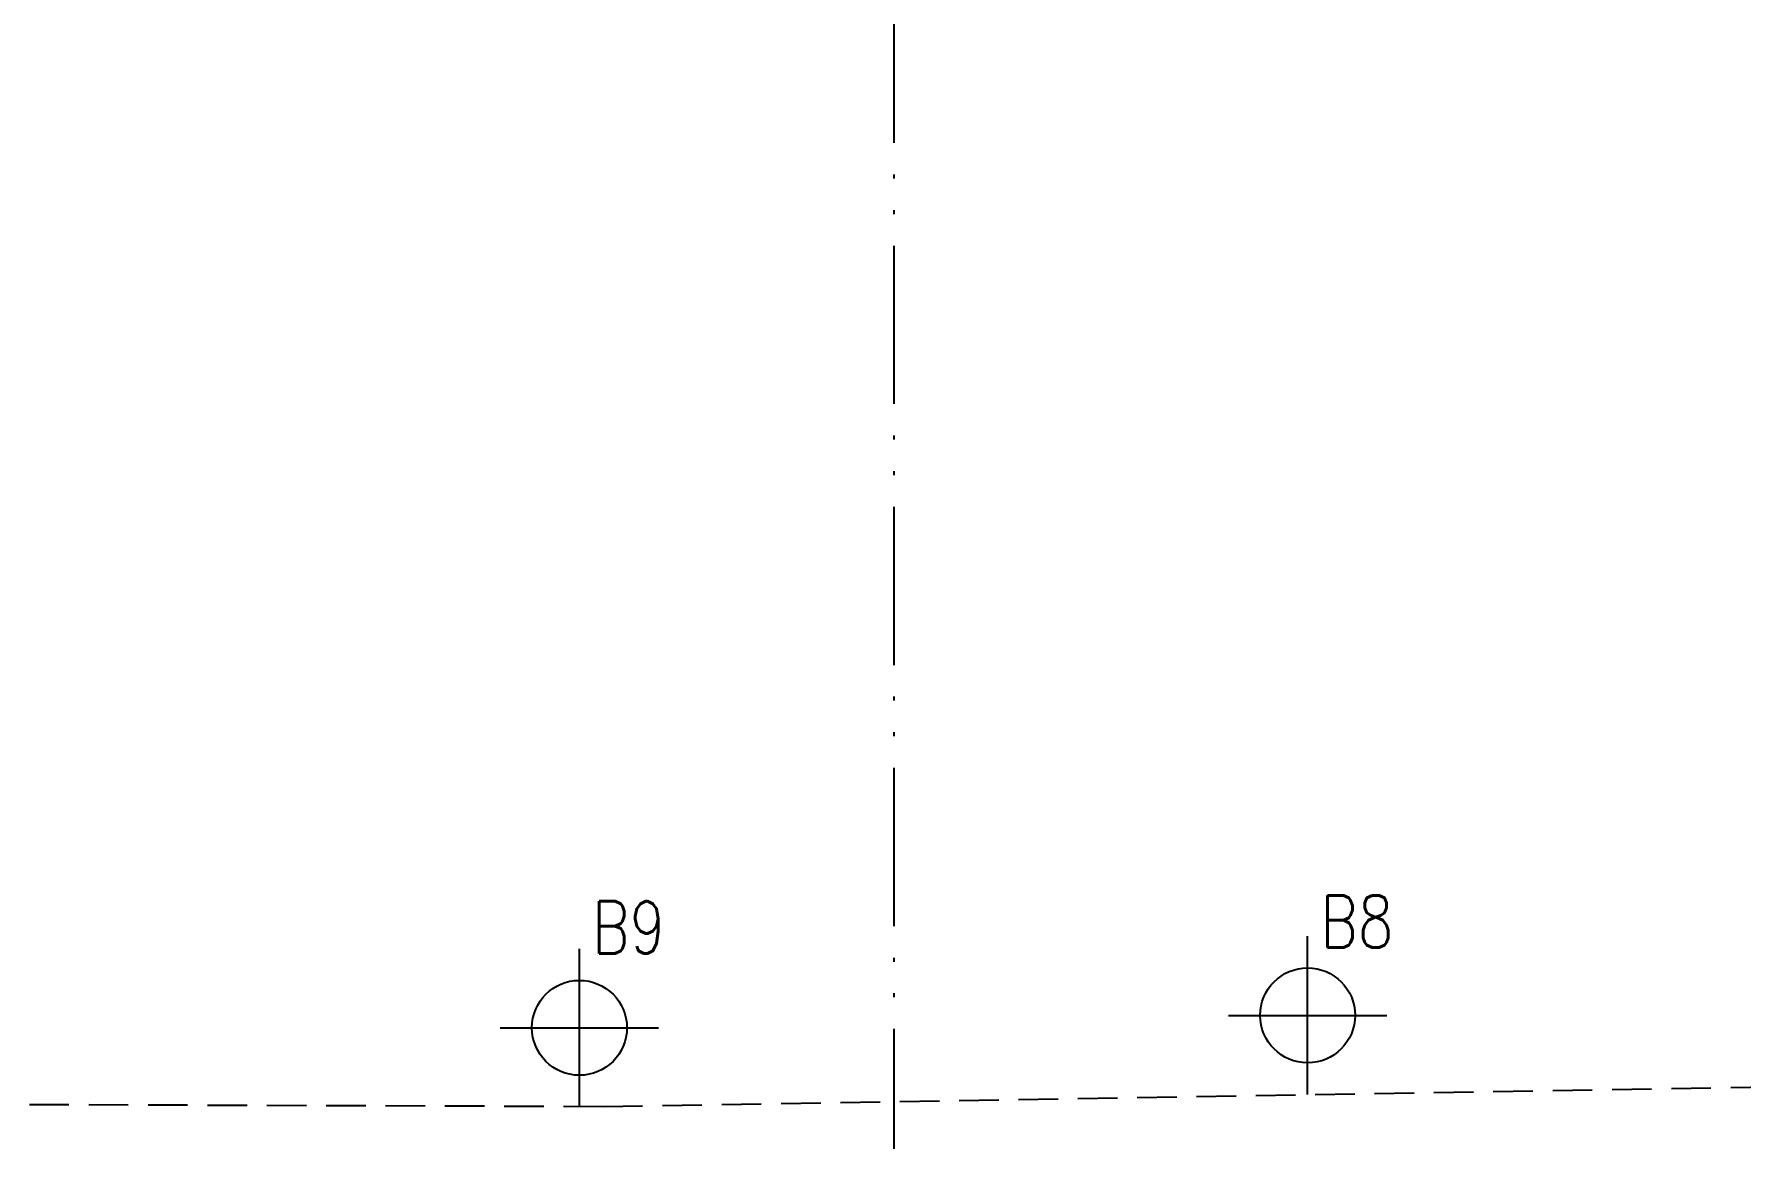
# Model space of a CAD drawing. Extents: x -15987 to 10953, y -16747 to -1189.
# Drawn here: x 2195 to 2734, y -16621 to -16268 of the extents above; entities that cross this region are included whole.
import ezdxf

# ---------------------------------------------------------------- set-up
doc = ezdxf.new("R2010")
doc.units = 0
doc.header["$LTSCALE"] = 25
doc.linetypes.add('DASHED2', pattern=[0.375, 0.25, -0.125])
doc.linetypes.add('ESTILO_TQS_0004', pattern=[3.3, 2, -0.4, 0.05, -0.4, 0.05, -0.4])
for name, color, linetype in [('BROCAS MURO FECHAMENTO', 7, 'Continuous'), ('EIXOS', 1, 'ESTILO_TQS_0004'), ('PENA_6', 6, 'Continuous'), ('SOLO-FUNDAÇOES', 7, 'Continuous'), ('TERRENO', 1, 'DASHED2')]:
    doc.layers.add(name, color=color, linetype=linetype)
doc.styles.add('ROMANS', font='ROMANS')

# ---------------------------------------------------------------- blocks, each defined once
blk = doc.blocks.new('BROCA-D30')
at = {"color": 9}
for p, q in [((671.0336, 43.5697), (671.0336, 44.0697)), ((670.7836, 43.8197), (671.2836, 43.8197))]:
    blk.add_line(p, q, dxfattribs=at)
at = {"layer": 'SOLO-FUNDAÇOES', "color": 3}
blk.add_circle((671.0336, 43.8197), 0.15, dxfattribs=at)
blk = doc.blocks.new('A$C0151072e')
at = {"layer": 'SOLO-FUNDAÇOES', "xscale": 100, "yscale": 100, "zscale": 100}
for p in [(-64175.34, -6366.14), (-64405.34, -6370.07)]:
    blk.add_blockref('BROCA-D30', p, dxfattribs=at)
at = {"layer": 'BROCAS MURO FECHAMENTO', "style": 'ROMANS', "width": 0.8}
for s, p in [('B9', (2702, -1964.61, 75000)), ('B8', (2932, -1962.76))]:
    blk.add_text(s, height=16.5, dxfattribs=at).set_placement(p)

msp = doc.modelspace()

# ---------------------------------------------------------------- linework, layer by layer
at = {"layer": 'EIXOS'}
msp.add_line((2466.52, -14520.3), (2466.52, -16620.71), dxfattribs=at)
at = {"layer": 'TERRENO', "linetype": 'DASHED2', "ltscale": 2}
msp.add_lwpolyline([(798.65, -16597.01), (1370.85, -16596.96), (1899.7, -16605.56), (2137.16, -16606.46), (2374.62, -16607.28), (2842.89, -16599.37), (3089.44, -16607.28), (4021.12, -16595.9), (4334.18, -16588.63), (4436.7, -16599.32), (4458.36, -15870.12), (4449.9, -15869.21), (4485.38, -15540.08), (4502.87, -15454.87), (4554.85, -14902.42), (4578.78, -14587.19), (4033.18, -14580.33), (4033.51, -14592.87), (3025.53, -14576), (2359.47, -14578.84), (1610.11, -14581.94), (927.42, -14584.99)], dxfattribs=at)

# ---------------------------------------------------------------- block references
at = {"layer": 'PENA_6'}
msp.add_blockref('A$C0151072e', (-330.86, -14594.35), dxfattribs=at)

doc.saveas('drawing.dxf')
